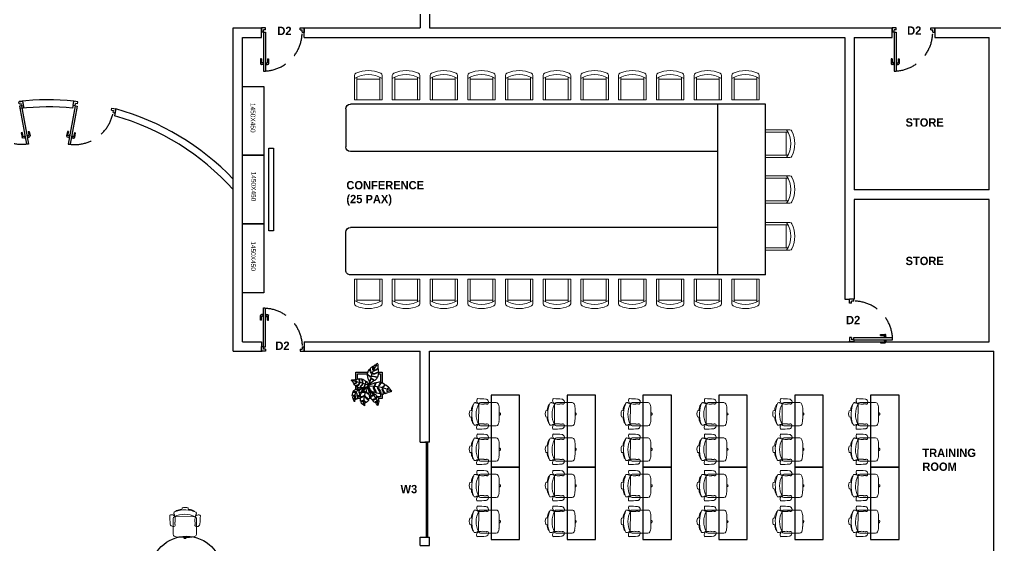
# Model space of a CAD drawing. Header units: inches. Extents: x 484217 to 497210, y -26946 to -21493.
# Drawn here: x 492017 to 492944, y -24691 to -24192 of the extents above; entities that cross this region are included whole.
import ezdxf
from ezdxf.enums import TextEntityAlignment as Align

# ---------------------------------------------------------------- set-up
doc = ezdxf.new("R2010")
doc.units = ezdxf.units.IN
doc.header["$LTSCALE"] = 20
doc.header["$MEASUREMENT"] = 0
doc.linetypes.add('DASHED', pattern=[0.75, 0.5, -0.25])
doc.linetypes.add('HIDDEN', pattern=[9.525, 6.35, -3.175])
for name, color, linetype in [('_new', 212, 'Continuous'), ('_text', 7, 'Continuous'), ('A_FURN', 250, 'Continuous'), ('Ceco.NET 17', 3, 'Continuous'), ('GLAZING', 4, 'Continuous'), ('I-DOORS', 104, 'Continuous'), ('I-FURN', 4, 'Continuous'), ('I-WALL-IN', 3, 'Continuous'), ('SCREEN', 252, 'Continuous')]:
    doc.layers.add(name, color=color, linetype=linetype)
doc.layers.add('A-furniture', color=50, linetype='Continuous', lineweight=9)
doc.layers.add('I-ANNO-TEXT', color=7, linetype='Continuous', lineweight=18)
doc.styles.add('F-TEXT', font='techl___.ttf')
doc.styles.add('ISO', font='ISO', dxfattribs={"width": 0.85})
doc.styles.add('MICRO', font='')
doc.styles.get('MICRO').set_extended_font_data('MicrogrammaSSi', bold=True)

# ---------------------------------------------------------------- blocks, each defined once
blk = doc.blocks.new('A$C6A0E07C9')
at = {"layer": 'A-furniture'}
for p, q in [((-0.214, 0.272), (0.118, 0.288)), ((-0.012, 0.242), (-0.025, 0.242)), ((-0.011, 0.243), (-0.012, 0.242)), ((-0.008, 0.248), (-0.011, 0.243)), ((-0.011, 0.243), (-0.011, 0.243)), ((0.038, 0.251), (-0.003, 0.25)), ((0.042, 0.251), (0.045, 0.247)), ((0.045, 0.247), (0.046, 0.246)), ((0.046, 0.246), (0.048, 0.245)), ((0.048, 0.245), (0.048, 0.245)), ((0.159, 0.25), (0.179, -0.167)), ((-0.291, 0.02), (-0.289, 0.029)), ((-0.288, 0.01), (-0.291, 0.02)), ((-0.289, 0.029), (-0.284, 0.038)), ((-0.282, 0.002), (-0.288, 0.01)), ((-0.284, 0.038), (-0.276, 0.044)), ((-0.274, -0.003), (-0.282, 0.002)), ((-0.276, 0.044), (-0.267, 0.046)), ((-0.269, 0.177), (-0.266, 0.205)), ((0.315, 0.121), (0.306, 0.12)), ((0.313, 0.121), (0.347, 0.116)), ((0.315, 0.152), (0.319, 0.129)), ((0.351, 0.113), (0.36, 0.088)), ((0.364, 0.015), (0.358, -0.011)), ((0.36, 0.088), (0.366, 0.051)), ((0.366, 0.051), (0.364, 0.015)), ((-0.264, -0.004), (-0.274, -0.003)), ((-0.189, -0.217), (0.143, -0.2)), ((0.009, -0.176), (-0.004, -0.177)), ((0.009, -0.176), (0.009, -0.176)), ((0.01, -0.176), (0.009, -0.176)), ((0.013, -0.182), (0.01, -0.176)), ((0.059, -0.18), (0.018, -0.183)), ((0.063, -0.179), (0.066, -0.175)), ((0.066, -0.175), (0.067, -0.174)), ((0.067, -0.174), (0.069, -0.173)), ((0.069, -0.173), (0.069, -0.173)), ((0.296, -0.147), (0.284, -0.159)), ((0.311, -0.022), (0.322, -0.023)), ((0.32, -0.023), (0.355, -0.015)), ((0.355, -0.015), (0.356, -0.013)), ((0.356, -0.013), (0.358, -0.011))]:
    blk.add_line(p, q, dxfattribs=at)
for centre, radius, start, end in [((0.594, -0.035), 0.893, 162.1203, 164.4323), ((-0.21, 0.223), 0.0487, 94.526, 161.0109), ((0.027, 0.278), 0.0792, 129.4999, 189.1152), ((-0.022, 0.271), 0.0292, 192.0047, 264.4409), ((0.007, 0.283), 0.0635, 94.0792, 117.5938), ((-0.004, 0.244), 0.00623, 84.8455, 131.3174), ((0.224, -0.892), 1.257, 92.3594, 100.1757), ((0.037, 0.241), 0.0101, 64.5281, 88.6391), ((0.001, 1.553), 1.309, 272.0899, 276.676), ((0.117, 0.241), 0.0463, 34.0902, 88.4441), ((0.149, 0.274), 0.0211, 279.8693, 313.3434), ((-0.249, 0.025), 0.471, 334.5973, 30.9732), ((0.17, 0.245), 0.0129, 130.1366, 158.0173), ((0.187, 0.181), 0.0779, 100.0525, 108.2672), ((0.108, 0.326), 0.0879, 309.6726, 333.0223), ((0.172, 0.345), 0.0192, 28.1256, 89.2436), ((-1.125, 2.793), 2.849, 297.1157, 298.0695), ((-0.92, -0.013), 1.143, 14.0931, 15.0056), ((0.121, 0.323), 0.0749, 330.3794, 24.513), ((0.234, 0.223), 0.0597, 72.5282, 107.7011), ((0.195, 0.222), 0.0806, 25.5198, 45.5387), ((-0.301, 0.026), 0.614, 339.6108, 22.0467), ((0.128, 0.125), 0.189, 8.0925, 40.8276), ((0.182, 0.142), 0.452, 175.5289, 182.0991), ((72.219, 3.627), 72.574, 182.76527, 182.92488), ((0.31, 0.129), 0.0088, 301.088, 3.1667), ((0.347, 0.111), 0.00513, 22.8184, 91.0076), ((0.081, -0.062), 0.341, 182.481, 200.7553), ((-0.186, -0.16), 0.0572, 202.8821, 266.1169), ((0.052, -0.207), 0.0792, 176.5782, 236.1936), ((0.002, -0.206), 0.0292, 101.2525, 173.6887), ((0.017, -0.177), 0.00623, 234.376, 280.848), ((0.058, -0.17), 0.0101, 277.0543, 301.1654), ((0.152, -1.479), 1.309, 89.0174, 93.6036), ((0.138, -0.155), 0.0449, 276.7939, 330.1521), ((0.172, -0.191), 0.0211, 52.3501, 85.8241), ((0.197, -0.155), 0.0211, 212.6602, 229.0352), ((0.163, -0.292), 0.122, 63.0548, 80.6357), ((0.136, -0.248), 0.0879, 32.6712, 56.0209), ((-0.92, -0.013), 1.143, 350.6964, 351.6126), ((0.149, -0.244), 0.0749, 341.1805, 35.314), ((0.324, 0.055), 0.26, 246.1539, 250.8174), ((0.249, -0.153), 0.0392, 254.2998, 275.9911), ((0.254, -0.14), 0.0518, 269.3553, 293.3788), ((0.116, -0.038), 0.211, 328.6962, 1.8079), ((0.318, -0.031), 0.00903, 2.1237, 63.3709), ((0.031, -0.214), 0.0635, 248.0997, 271.6142), ((0.131, 0.976), 1.257, 265.5178, 273.334), ((0.202, -0.26), 0.0192, 276.4498, 337.5679)]:
    blk.add_arc(centre, radius, start, end, dxfattribs=at)
blk = doc.blocks.new('205')
at = {"layer": 'A-furniture'}
for p, q in [((-290, 207), (-290, -310)), ((290, -310), (290, 207)), ((-240, 168), (-240, -310)), ((-240, 130), (240, 130)), ((240, -310), (240, 168)), ((-290, -310), (290, -310))]:
    blk.add_line(p, q, dxfattribs=at)
for centre, radius, start, end in [((-240, 207), 50, 114.9011, 180), ((0, -310), 535, 57.1763, 122.8237), ((0, -310), 620, 65.0989, 114.9011), ((240, 207), 50, 360, 65.0989)]:
    blk.add_arc(centre, radius, start, end, dxfattribs=at)
at = {"layer": 'A-furniture', "style": 'ISO', "width": 0.85, "flags": 3}
blk.add_attdef('KAB', text='', height=100, dxfattribs=at).set_placement((0, 0), align=Align.CENTER)
blk = doc.blocks.new('door 1')
for p, q in [((86, 0), (0, 0)), ((0, -90), (0, 0)), ((86, -43), (86, 0)), ((814, 0), (900, 0)), ((814, -43), (814, 0)), ((900, -90), (900, 0)), ((43, -90), (0, -90)), ((86, -43), (43, -43)), ((43, -90), (43, -43)), ((43, -90), (43, -43)), ((43, -90), (43, -911)), ((43, -90), (86, -90)), ((86, -90), (86, -909)), ((814, -43), (857, -43)), ((857, -90), (857, -43)), ((857, -90), (857, -43)), ((857, -90), (900, -90)), ((857, -90), (857, -90)), ((-21, -652), (-21, -749)), ((0, -652), (-21, -652)), ((0, -652), (0, -738)), ((32, -738), (0, -738)), ((32, -770), (0, -770)), ((32, -727), (32, -781)), ((43, -727), (32, -727)), ((43, -781), (32, -781)), ((86, -727), (96, -727)), ((86, -781), (96, -781)), ((96, -727), (96, -781)), ((96, -738), (129, -738)), ((96, -770), (129, -770)), ((129, -652), (129, -738)), ((129, -652), (150, -652)), ((150, -652), (150, -749))]:
    blk.add_line(p, q)
at = {"linetype": 'DASHED', "ltscale": 50}
blk.add_arc((32, -86), 825, 270.745, 1.3972, dxfattribs=at)
for centre, start, end in [((0, -749), 180, 270), ((129, -749), 270, 0)]:
    blk.add_arc(centre, 21.4, start, end)
blk = doc.blocks.new('pivot door')
blk.add_line((-188253, -329835), (-188265, -329835))
at = {"layer": 'I-DOORS', "rotation": 180}
blk.add_blockref('door 1', (-188253, -329835), dxfattribs=at)
blk = doc.blocks.new('Drawing10')
at = {"layer": 'Ceco.NET 17', "color": 7}
for p, q in [((-0.02, 0.263), (-0.059, 0.273)), ((0.029, 0.247), (-0.02, 0.263)), ((0.07, 0.24), (0.029, 0.247)), ((0.103, 0.231), (0.07, 0.24)), ((0.156, 0.21), (0.103, 0.231)), ((0.189, 0.199), (0.156, 0.21))]:
    blk.add_line(p, q, dxfattribs=at)
for points in [[(0.331, 0.528), (0.32, 0.524), (0.312, 0.519), (0.305, 0.512), (0.303, 0.502), (0.302, 0.488), (0.297, 0.489), (0.297, 0.5), (0.294, 0.505), (0.289, 0.504), (0.28, 0.496), (0.271, 0.491), (0.266, 0.483), (0.266, 0.466), (0.266, 0.443), (0.266, 0.43), (0.262, 0.426), (0.26, 0.433), (0.259, 0.456), (0.261, 0.479), (0.255, 0.482), (0.243, 0.473), (0.234, 0.468), (0.226, 0.462), (0.22, 0.453), (0.218, 0.439), (0.225, 0.417), (0.233, 0.398), (0.243, 0.379), (0.242, 0.371), (0.236, 0.375), (0.232, 0.386), (0.223, 0.402), (0.212, 0.423), (0.209, 0.437), (0.198, 0.435), (0.188, 0.417), (0.184, 0.408), (0.18, 0.396), (0.174, 0.372), (0.189, 0.355), (0.203, 0.347), (0.221, 0.334), (0.227, 0.323), (0.23, 0.315), (0.224, 0.319), (0.217, 0.33), (0.2, 0.34), (0.183, 0.352), (0.174, 0.355), (0.174, 0.348), (0.177, 0.325), (0.183, 0.3), (0.19, 0.282), (0.203, 0.266), (0.203, 0.253), (0.194, 0.21), (0.213, 0.227), (0.233, 0.24), (0.269, 0.267), (0.269, 0.27), (0.26, 0.283), (0.237, 0.295), (0.233, 0.306), (0.241, 0.302), (0.265, 0.293), (0.279, 0.277), (0.288, 0.276), (0.289, 0.275), (0.292, 0.278), (0.308, 0.291), (0.319, 0.301), (0.325, 0.309), (0.32, 0.318), (0.302, 0.321), (0.281, 0.325), (0.255, 0.331), (0.243, 0.335), (0.248, 0.336), (0.269, 0.337), (0.297, 0.331), (0.325, 0.325), (0.335, 0.326), (0.341, 0.338), (0.345, 0.361), (0.349, 0.379), (0.349, 0.394), (0.332, 0.39), (0.302, 0.376), (0.276, 0.372), (0.258, 0.37), (0.259, 0.376), (0.278, 0.377), (0.297, 0.384), (0.318, 0.394), (0.338, 0.4), (0.346, 0.41), (0.345, 0.427), (0.343, 0.446), (0.323, 0.442), (0.306, 0.43), (0.285, 0.42), (0.272, 0.42), (0.286, 0.427), (0.309, 0.438), (0.328, 0.452), (0.34, 0.456), (0.34, 0.479), (0.34, 0.499), (0.34, 0.512), (0.336, 0.519)], [(-0.066, 0.275), (-0.059, 0.28), (-0.052, 0.283), (-0.038, 0.283), (-0.021, 0.284), (-0.008, 0.285), (-0.001, 0.28), (0.001, 0.27), (0.005, 0.258), (0.009, 0.257), (0.006, 0.266), (0.004, 0.277), (0.005, 0.287), (0.009, 0.289), (0.02, 0.292), (0.03, 0.295), (0.038, 0.296), (0.048, 0.289), (0.052, 0.271), (0.055, 0.257), (0.057, 0.245), (0.063, 0.247), (0.06, 0.265), (0.055, 0.282), (0.051, 0.293), (0.049, 0.298), (0.052, 0.3), (0.067, 0.298), (0.08, 0.297), (0.093, 0.295), (0.094, 0.279), (0.097, 0.261), (0.102, 0.245), (0.103, 0.236), (0.107, 0.232), (0.109, 0.237), (0.105, 0.253), (0.1, 0.268), (0.099, 0.281), (0.103, 0.293), (0.109, 0.29), (0.118, 0.283), (0.131, 0.278), (0.144, 0.268), (0.147, 0.25), (0.145, 0.229), (0.148, 0.216), (0.151, 0.222), (0.151, 0.232), (0.15, 0.246), (0.151, 0.254), (0.149, 0.261), (0.153, 0.261), (0.16, 0.255), (0.17, 0.243), (0.175, 0.232), (0.184, 0.219), (0.192, 0.204), (0.184, 0.192), (0.172, 0.182), (0.164, 0.173), (0.153, 0.168), (0.138, 0.166), (0.128, 0.169), (0.131, 0.178), (0.139, 0.192), (0.144, 0.201), (0.145, 0.207), (0.136, 0.207), (0.13, 0.198), (0.123, 0.175), (0.119, 0.165), (0.113, 0.16), (0.101, 0.159), (0.086, 0.159), (0.076, 0.16), (0.07, 0.168), (0.077, 0.18), (0.094, 0.197), (0.105, 0.21), (0.108, 0.221), (0.104, 0.225), (0.097, 0.212), (0.086, 0.2), (0.075, 0.19), (0.066, 0.176), (0.059, 0.166), (0.051, 0.163), (0.037, 0.164), (0.027, 0.167), (0.011, 0.182), (0.024, 0.189), (0.046, 0.208), (0.056, 0.22), (0.06, 0.228), (0.061, 0.236), (0.054, 0.234), (0.048, 0.221), (0.034, 0.207), (0.02, 0.2), (0.006, 0.19), (-0.006, 0.192), (-0.016, 0.199), (-0.022, 0.206), (-0.025, 0.215), (-0.009, 0.225), (0.006, 0.233), (0.015, 0.242), (0.01, 0.245), (0, 0.238), (-0.011, 0.232), (-0.025, 0.222), (-0.03, 0.223), (-0.033, 0.231), (-0.041, 0.249), (-0.053, 0.26), (-0.063, 0.271)], [(-0.02, -0.051), (-0.027, -0.031), (-0.033, -0.013), (-0.042, 0.014), (-0.044, 0.024), (-0.029, 0.039), (-0.019, 0.044), (-0.016, 0.05), (-0.023, 0.049), (-0.034, 0.045), (-0.042, 0.037), (-0.049, 0.037), (-0.053, 0.049), (-0.049, 0.062), (-0.045, 0.089), (-0.037, 0.094), (-0.019, 0.097), (-0.004, 0.096), (0, 0.099), (-0.007, 0.101), (-0.027, 0.105), (-0.039, 0.105), (-0.037, 0.111), (-0.028, 0.119), (-0.014, 0.13), (-0.001, 0.143), (0.017, 0.14), (0.033, 0.129), (0.045, 0.128), (0.038, 0.133), (0.027, 0.138), (0.027, 0.145), (0.037, 0.147), (0.069, 0.152), (0.123, 0.156), (0.151, 0.158), (0.123, 0.138), (0.091, 0.116), (0.071, 0.087), (0.054, 0.088), (0.05, 0.102), (0.057, 0.122), (0.054, 0.125), (0.046, 0.111), (0.044, 0.093), (0.051, 0.08), (0.055, 0.068), (0.049, 0.052), (0.039, 0.035), (0.025, 0.043), (0.021, 0.065), (0.012, 0.088), (0.004, 0.093), (0.009, 0.078), (0.014, 0.06), (0.016, 0.044), (0.023, 0.032), (0.031, 0.023), (0.024, 0.008), (0.015, -0.005), (0.009, -0.013), (0, 0), (-0.004, 0.026), (-0.01, 0.039), (-0.012, 0.029), (-0.007, 0.004), (-0.004, -0.007), (0.003, -0.017), (-0.011, -0.021), (-0.018, -0.023)], [(0.547, 0.11), (0.54, 0.118), (0.532, 0.126), (0.525, 0.137), (0.516, 0.148), (0.509, 0.156), (0.5, 0.156), (0.49, 0.152), (0.48, 0.141), (0.478, 0.146), (0.486, 0.156), (0.5, 0.159), (0.5, 0.166), (0.494, 0.172), (0.48, 0.183), (0.468, 0.192), (0.455, 0.2), (0.441, 0.194), (0.428, 0.187), (0.419, 0.178), (0.411, 0.169), (0.405, 0.172), (0.414, 0.183), (0.423, 0.191), (0.434, 0.198), (0.441, 0.202), (0.446, 0.208), (0.437, 0.213), (0.416, 0.227), (0.401, 0.232), (0.387, 0.234), (0.37, 0.217), (0.362, 0.2), (0.351, 0.184), (0.342, 0.185), (0.354, 0.197), (0.36, 0.213), (0.369, 0.226), (0.376, 0.235), (0.375, 0.241), (0.365, 0.245), (0.35, 0.245), (0.332, 0.242), (0.31, 0.239), (0.301, 0.227), (0.293, 0.205), (0.288, 0.186), (0.284, 0.196), (0.291, 0.218), (0.295, 0.226), (0.297, 0.231), (0.293, 0.234), (0.278, 0.23), (0.257, 0.222), (0.245, 0.217), (0.23, 0.21), (0.219, 0.207), (0.193, 0.203), (0.197, 0.184), (0.202, 0.158), (0.211, 0.143), (0.223, 0.13), (0.23, 0.115), (0.248, 0.106), (0.267, 0.098), (0.294, 0.089), (0.297, 0.095), (0.294, 0.111), (0.284, 0.125), (0.273, 0.14), (0.267, 0.158), (0.267, 0.172), (0.271, 0.174), (0.277, 0.171), (0.277, 0.152), (0.288, 0.135), (0.296, 0.124), (0.305, 0.103), (0.306, 0.087), (0.325, 0.084), (0.344, 0.081), (0.362, 0.076), (0.368, 0.082), (0.366, 0.093), (0.354, 0.119), (0.344, 0.135), (0.336, 0.148), (0.328, 0.168), (0.334, 0.172), (0.346, 0.152), (0.358, 0.13), (0.373, 0.107), (0.377, 0.091), (0.376, 0.078), (0.383, 0.072), (0.403, 0.068), (0.412, 0.067), (0.426, 0.069), (0.43, 0.074), (0.422, 0.085), (0.416, 0.103), (0.405, 0.125), (0.401, 0.139), (0.401, 0.148), (0.407, 0.147), (0.411, 0.135), (0.419, 0.116), (0.427, 0.095), (0.438, 0.082), (0.454, 0.076), (0.462, 0.078), (0.473, 0.085), (0.479, 0.096), (0.47, 0.116), (0.474, 0.124), (0.478, 0.112), (0.485, 0.101), (0.49, 0.094), (0.501, 0.098), (0.515, 0.102), (0.524, 0.106), (0.537, 0.105)], [(0.203, 0.147), (0.221, 0.112), (0.237, 0.101), (0.268, 0.081), (0.273, 0.073), (0.272, 0.067), (0.27, 0.056), (0.274, 0.051), (0.278, 0.064), (0.283, 0.071), (0.29, 0.066), (0.298, 0.059), (0.31, 0.052), (0.313, 0.037), (0.311, 0.023), (0.307, 0.007), (0.31, -0.006), (0.316, 0), (0.315, 0.011), (0.318, 0.027), (0.322, 0.035), (0.327, 0.03), (0.335, 0.013), (0.345, -0.005), (0.344, -0.017), (0.333, -0.03), (0.322, -0.044), (0.33, -0.043), (0.337, -0.033), (0.348, -0.031), (0.349, -0.048), (0.344, -0.067), (0.339, -0.086), (0.335, -0.104), (0.312, -0.083), (0.306, -0.071), (0.299, -0.066), (0.302, -0.055), (0.313, -0.049), (0.315, -0.041), (0.306, -0.046), (0.294, -0.053), (0.291, -0.06), (0.279, -0.055), (0.266, -0.047), (0.255, -0.032), (0.269, -0.019), (0.287, -0.014), (0.3, -0.011), (0.299, -0.004), (0.286, -0.007), (0.271, -0.009), (0.256, -0.017), (0.247, -0.019), (0.238, -0.009), (0.233, 0.008), (0.233, 0.019), (0.228, 0.033), (0.237, 0.041), (0.256, 0.042), (0.265, 0.044), (0.264, 0.049), (0.256, 0.047), (0.236, 0.046), (0.228, 0.045), (0.222, 0.073), (0.216, 0.101), (0.206, 0.131)]]:
    blk.add_lwpolyline(points, close=True, dxfattribs=at)
for points in [[(0.206, 0.225), (0.234, 0.312), (0.243, 0.364), (0.261, 0.413), (0.297, 0.476), (0.326, 0.508)], [(0, 0.276), (0, 0.4), (0.182, 0.4)], [(0.025, 0.293), (0.025, 0.375), (0.175, 0.375)], [(0.224, 0.4), (0.232, 0.4)], [(0.237, 0.375), (0.242, 0.375)], [(0.259, 0.375), (0.295, 0.375)], [(0.338, 0.4), (0.4, 0.4), (0.4, 0.232)], [(0.348, 0.375), (0.375, 0.375), (0.375, 0.24)], [(0.126, 0.15), (0.09, 0.139), (0.044, 0.125), (0.007, 0.107), (-0.008, 0.075), (-0.019, 0.031), (-0.023, -0.012)], [(0, 0.23), (0, 0.238)], [(0, 0.142), (0, 0.191)], [(0.025, 0.19), (0.025, 0.202)], [(0.025, 0.134), (0.025, 0.169)], [(0.191, 0.189), (0.191, 0.164), (0.19, 0.141), (0.192, 0.118), (0.197, 0.094), (0.2, 0.079), (0.194, 0.076), (0.179, 0.082), (0.168, 0.093), (0.161, 0.107), (0.154, 0.102), (0.16, 0.091), (0.17, 0.076), (0.189, 0.069), (0.204, 0.057), (0.205, 0.04), (0.208, 0.023), (0.207, 0.007), (0.202, -0.007), (0.191, -0.008), (0.166, 0.008), (0.152, 0.026), (0.139, 0.043), (0.134, 0.037), (0.142, 0.022), (0.155, 0.007), (0.177, -0.01), (0.191, -0.021), (0.193, -0.032), (0.183, -0.043), (0.173, -0.051), (0.157, -0.061), (0.142, -0.052), (0.13, -0.036), (0.12, -0.034), (0.124, -0.043), (0.137, -0.054), (0.149, -0.063), (0.148, -0.067), (0.134, -0.077), (0.132, -0.096), (0.132, -0.113), (0.12, -0.102), (0.105, -0.09), (0.089, -0.075), (0.081, -0.058), (0.084, -0.048), (0.105, -0.042), (0.116, -0.037), (0.111, -0.031), (0.094, -0.037), (0.081, -0.04), (0.072, -0.043), (0.072, -0.025), (0.072, -0.007), (0.072, 0.008), (0.082, 0.015), (0.108, 0.023), (0.117, 0.031), (0.121, 0.039), (0.112, 0.035), (0.102, 0.028), (0.084, 0.025), (0.072, 0.035), (0.072, 0.055), (0.078, 0.07), (0.087, 0.087), (0.099, 0.088), (0.124, 0.093), (0.14, 0.094), (0.135, 0.098), (0.121, 0.099), (0.102, 0.098), (0.098, 0.102), (0.103, 0.108), (0.116, 0.119), (0.13, 0.132), (0.191, 0.189)], [(0.185, 0.178), (0.165, 0.136), (0.14, 0.087), (0.126, 0.037), (0.12, -0.01), (0.114, -0.055), (0.117, -0.082), (0.127, -0.102)], [(0.212, 0.19), (0.269, 0.184), (0.331, 0.182), (0.383, 0.173), (0.451, 0.152), (0.511, 0.127), (0.529, 0.115)], [(0.375, 0.234), (0.375, 0.222)], [(0.072, 0), (0.018, 0)], [(0.025, 0.03), (0.025, 0.042)], [(0.11, 0.025), (0.029, 0.025)], [(0.153, 0.025), (0.14, 0.025)], [(0.179, 0), (0.164, 0)], [(0.235, 0), (0.204, 0)], [(0.231, 0.025), (0.207, 0.025)], [(0.218, 0.108), (0.265, 0.06), (0.283, 0.028), (0.312, -0.014), (0.323, -0.05), (0.331, -0.093)], [(0.315, 0), (0.309, 0)], [(0.318, 0.025), (0.311, 0.025)], [(0.375, 0.099), (0.375, 0.025), (0.33, 0.025)], [(0.4, 0.068), (0.4, 0), (0.342, 0)]]:
    blk.add_lwpolyline(points, dxfattribs=at)
for radius, start, end in [(0.152, 66.8462, 69.1635), (0.152, 207.3985, 208.1983), (0.11, 239.4978, 242.4297), (0.11, 256.133, 263.4421)]:
    blk.add_arc((0.19, 0.193), radius, start, end, dxfattribs=at)

msp = doc.modelspace()

# ---------------------------------------------------------------- linework, layer by layer
for p, q in [((492020.18, -24269.62, 6.93), (492021.41, -24276.28, 6.93)), ((492068.11, -24273.6, 6.93), (492067.62, -24276.28, 6.93)), ((492108.66, -24277.04, 6.93), (492107.44, -24283.7, 6.93))]:
    msp.add_line(p, q)
for radius, start, end in [(242.45, 84.24111, 96.56637), (235.7, 84.37381, 96.56637), (242.45, 43.62666, 74.65907), (235.7, 41.87693, 74.5167)]:
    msp.add_arc((492044.51, -24510.85, 6.93), radius, start, end)
at = {"layer": '_new'}
msp.add_line((492447.04, -24506.85, 6.93), (492458.29, -24506.85, 6.93), dxfattribs=at)
at = {"layer": 'A_FURN', "elevation": 6.93}
for points in [[(492249.26, -24255.64), (492249.26, -24320.89), (492229.01, -24320.89), (492229.01, -24255.64)], [(492249.26, -24320.89), (492249.26, -24386.14), (492229.01, -24386.14), (492229.01, -24320.89)], [(492249.26, -24386.14), (492249.26, -24451.39), (492229.01, -24451.39), (492229.01, -24386.14)]]:
    msp.add_lwpolyline(points, close=True, dxfattribs=at)
at = {"layer": 'GLAZING', "elevation": 6.93}
for points in [[(492403.56, -24683.29), (492403.56, -24593.29)], [(492404.91, -24683.29), (492404.91, -24593.29)]]:
    msp.add_lwpolyline(points, dxfattribs=at)
at = {"layer": 'I-FURN'}
for p, q in [((492326.97, -24277.01, 6.93), (492326.97, -24313.01, 6.93)), ((492725.36, -24272.51, 6.93), (492331.47, -24272.51, 6.93)), ((492680.36, -24434.51, 6.93), (492680.36, -24272.51, 6.93)), ((492725.36, -24434.51, 6.93), (492725.36, -24272.51, 6.93)), ((492680.36, -24317.51, 6.93), (492331.47, -24317.51, 6.93)), ((492680.36, -24389.51, 6.93), (492331.47, -24389.51, 6.93)), ((492326.97, -24430.01, 6.93), (492326.97, -24394.01, 6.93)), ((492725.36, -24434.51, 6.93), (492331.47, -24434.51, 6.93))]:
    msp.add_line(p, q, dxfattribs=at)
at = {"layer": 'I-FURN', "elevation": 6.93}
for points in [[(492492.08, -24548.52), (492465.04, -24548.52), (492465.04, -24616.94), (492492.08, -24616.94)], [(492564.13, -24548.52), (492537.08, -24548.52), (492537.08, -24616.94), (492564.13, -24616.94)], [(492636.17, -24548.52), (492609.13, -24548.52), (492609.13, -24616.94), (492636.17, -24616.94)], [(492708.21, -24548.52), (492681.17, -24548.52), (492681.17, -24616.94), (492708.21, -24616.94)], [(492780.26, -24548.52), (492753.22, -24548.52), (492753.22, -24616.94), (492780.26, -24616.94)], [(492852.3, -24548.52), (492825.26, -24548.52), (492825.26, -24616.94), (492852.3, -24616.94)], [(492492.08, -24616.94), (492465.04, -24616.94), (492465.04, -24685.36), (492492.08, -24685.36)], [(492564.13, -24616.94), (492537.08, -24616.94), (492537.08, -24685.36), (492564.13, -24685.36)], [(492636.17, -24616.94), (492609.13, -24616.94), (492609.13, -24685.36), (492636.17, -24685.36)], [(492708.21, -24616.94), (492681.17, -24616.94), (492681.17, -24685.36), (492708.21, -24685.36)], [(492780.26, -24616.94), (492753.22, -24616.94), (492753.22, -24685.36), (492780.26, -24685.36)], [(492852.3, -24616.94), (492825.26, -24616.94), (492825.26, -24685.36), (492852.3, -24685.36)]]:
    msp.add_lwpolyline(points, close=True, dxfattribs=at)
at = {"layer": 'I-FURN'}
msp.add_circle((492175.65, -24716.14, 6.93), 33.75, dxfattribs=at)
at = {"layer": 'I-FURN', "extrusion": (0, 0, -1)}
for centre, major_axis, start_param, end_param in [((492331.47, -24277.01, 6.93), (-3.18, 3.18), 5.497787, 7.068583), ((492331.47, -24313.01, 6.93), (-3.18, 3.18), 3.926991, 5.497787), ((492331.47, -24394.01, 6.93), (3.18, 3.18), 3.926991, 5.497787), ((492331.47, -24430.01, 6.93), (3.18, 3.18), 2.356194, 3.926991)]:
    msp.add_ellipse(centre, major_axis=major_axis, ratio=1, start_param=start_param, end_param=end_param, dxfattribs=at)
at = {"layer": 'I-WALL-IN'}
for p, q in [((492397.54, -24142.01, 6.93), (492397.54, -24200.17, 6.93)), ((492406.54, -24142.01, 6.93), (492406.54, -24200.17, 6.93)), ((492247.01, -24200.17, 6.93), (492247.01, -24204.67, 6.93)), ((492247.01, -24209.17, 6.93), (492247.01, -24204.67, 6.93)), ((492287.51, -24200.17, 6.93), (492287.51, -24204.67, 6.93)), ((492287.51, -24209.17, 6.93), (492287.51, -24204.67, 6.93)), ((492845.74, -24200.17, 6.93), (492845.74, -24204.67, 6.93)), ((492845.74, -24209.17, 6.93), (492845.74, -24204.67, 6.93)), ((492886.24, -24200.17, 6.93), (492886.24, -24207.06, 6.93)), ((492397.54, -24209.17, 6.93), (492406.54, -24209.17, 6.93)), ((492886.24, -24207.06, 6.93), (492886.24, -24209.17, 6.93)), ((492800.74, -24353.85, 6.93), (492800.74, -24358.35, 6.93)), ((492937.8, -24353.85, 6.93), (492809.74, -24353.85, 6.93)), ((492937.8, -24362.85, 6.93), (492809.74, -24362.85, 6.93)), ((492800.74, -24457.35, 6.93), (492805.24, -24457.35, 6.93)), ((492809.74, -24457.35, 6.93), (492805.24, -24457.35, 6.93)), ((492247.01, -24497.85, 6.93), (492247.01, -24502.8, 6.93)), ((492287.51, -24497.85, 6.93), (492287.51, -24502.35, 6.93)), ((492402.04, -24497.85, 6.93), (492447.04, -24497.85, 6.93)), ((492447.04, -24497.85, 6.93), (492937.8, -24497.85, 6.93)), ((492809.74, -24497.85, 6.93), (492805.24, -24497.85, 6.93)), ((492247.01, -24506.85, 6.93), (492247.01, -24502.35, 6.93)), ((492287.51, -24506.85, 6.93), (492287.51, -24502.35, 6.93)), ((492397.54, -24547.35, 6.93), (492397.54, -24506.85, 6.93)), ((492406.54, -24506.85, 6.93), (492458.29, -24506.85, 6.93)), ((492406.54, -24547.35, 6.93), (492406.54, -24506.85, 6.93)), ((492447.04, -24506.85, 6.93), (492942.3, -24506.85, 6.93)), ((492397.54, -24593.29, 6.93), (492403.56, -24593.29, 6.93)), ((492406.54, -24593.29, 6.93), (492402.04, -24593.29, 6.93)), ((492397.54, -24683.29, 6.93), (492402.04, -24683.29, 6.93)), ((492402.04, -24683.29, 6.93), (492406.54, -24683.29, 6.93)), ((492397.54, -24691.14, 6.93), (492402.04, -24691.14, 6.93)), ((492402.04, -24691.14, 6.93), (492406.54, -24691.14, 6.93))]:
    msp.add_line(p, q, dxfattribs=at)
at = {"layer": 'I-WALL-IN', "elevation": 6.93}
for points in [[(492220.01, -24506.85), (492220.01, -24200.17)], [(492220.01, -24200.17), (492247.01, -24200.17)], [(492287.51, -24200.17), (492397.54, -24200.17)], [(492406.54, -24200.17), (492845.74, -24200.17)], [(492886.24, -24200.17), (493105.46, -24200.17)], [(492229.01, -24497.85), (492229.01, -24209.17)], [(492229.01, -24209.17), (492247.01, -24209.17)], [(492287.51, -24209.17), (492397.54, -24209.17)], [(492406.54, -24209.17), (492800.74, -24209.17)], [(492800.74, -24209.17), (492800.74, -24353.85)], [(492809.74, -24209.17), (492809.74, -24353.85)], [(492809.74, -24209.17), (492845.74, -24209.17)], [(492886.24, -24209.17), (492937.8, -24209.17)], [(492937.8, -24353.85), (492937.8, -24209.17)], [(492800.74, -24358.35), (492800.74, -24457.35)], [(492809.74, -24362.85), (492809.74, -24457.35)], [(492937.8, -24497.85), (492937.8, -24362.85)], [(492229.01, -24497.85), (492247.01, -24497.85)], [(492287.51, -24497.85), (492402.04, -24497.85)], [(492805.24, -24497.85), (492805.24, -24497.85)], [(492805.24, -24497.85), (492805.24, -24497.85)], [(492220.01, -24506.85), (492247.01, -24506.85)], [(492287.51, -24506.85), (492397.54, -24506.85)], [(492942.3, -24735), (492942.3, -24506.85)], [(492397.54, -24593.29), (492397.54, -24547.35)], [(492406.54, -24593.29), (492406.54, -24547.35)], [(492403.56, -24593.29), (492404.91, -24593.29)], [(492397.54, -24691.14), (492397.54, -24683.29)], [(492406.54, -24691.14), (492406.54, -24683.29)]]:
    msp.add_lwpolyline(points, dxfattribs=at)
at = {"layer": 'SCREEN', "linetype": 'HIDDEN', "elevation": 6.93}
msp.add_lwpolyline([(492258.4, -24392.66), (492253.83, -24392.66), (492253.83, -24314.36), (492258.4, -24314.36)], close=True, dxfattribs=at)

# ---------------------------------------------------------------- block references
at = {"layer": 'A-furniture', "extrusion": (0, 0, -1), "xscale": -0.04500000025145709, "yscale": 0.04499999998952262, "zscale": -0.04500000025145709}
for p in [(-492348.41, -24254.52, -6.93), (-492384.22, -24254.52, -6.93), (-492420.04, -24254.52, -6.93), (-492455.85, -24254.52, -6.93), (-492491.66, -24254.52, -6.93), (-492527.48, -24254.52, -6.93), (-492563.29, -24254.52, -6.93), (-492599.1, -24254.52, -6.93), (-492634.91, -24254.52, -6.93), (-492670.73, -24254.52, -6.93), (-492706.54, -24254.52, -6.93)]:
    msp.add_blockref('205', p, dxfattribs=at)
at = {"layer": 'A-furniture', "extrusion": (0, 0, -1)}
for p, xscale, yscale, zscale, rotation in [((-492739.31, -24309.95, -6.93), -0.04499999998952262, 0.04499999998952262, -0.04499999998952262, 90), ((-492739.31, -24353.51, -6.93), -0.04499999998952262, 0.04499999998952262, -0.04499999998952262, 90), ((-492739.31, -24397.87, -6.93), -0.04499999998952262, 0.04499999998952262, -0.04499999998952262, 90), ((-492348.41, -24452.5, -6.93), 0.04500000025145709, 0.04500000025145709, -0.04500000000916771, 180), ((-492384.22, -24452.5, -6.93), 0.04500000025145709, 0.04500000025145709, -0.04500000000916771, 180), ((-492420.04, -24452.5, -6.93), 0.04500000025145709, 0.04500000025145709, -0.04500000000916771, 180), ((-492455.85, -24452.5, -6.93), 0.04500000025145709, 0.04500000025145709, -0.04500000000916771, 180), ((-492491.66, -24452.5, -6.93), 0.04500000025145709, 0.04500000025145709, -0.04500000000916771, 180), ((-492527.48, -24452.5, -6.93), 0.04500000025145709, 0.04500000025145709, -0.04500000000916771, 180), ((-492563.29, -24452.5, -6.93), 0.04500000025145709, 0.04500000025145709, -0.04500000000916771, 180), ((-492599.1, -24452.5, -6.93), 0.04500000025145709, 0.04500000025145709, -0.04500000000916771, 180), ((-492634.91, -24452.5, -6.93), 0.04500000025145709, 0.04500000025145709, -0.04500000000916771, 180), ((-492670.73, -24452.5, -6.93), 0.04500000025145709, 0.04500000025145709, -0.04500000000916771, 180), ((-492706.54, -24452.5, -6.93), 0.04500000025145709, 0.04500000025145709, -0.04500000000916771, 180)]:
    msp.add_blockref('205', p, dxfattribs=dict(at, xscale=xscale, yscale=yscale, zscale=zscale, rotation=rotation))
at = {"layer": 'A-furniture'}
for p, xscale, yscale, zscale, rotation in [((492460.82, -24564.91, 6.93), 45.00000000027777, 45.00000000027777, 45.00000000027777, 176.8565271613339), ((492532.86, -24564.91, 6.93), 45.00000000027777, 45.00000000027777, 45.00000000027777, 176.8565271613339), ((492604.9, -24564.91, 6.93), 45.00000000027777, 45.00000000027777, 45.00000000027777, 176.8565271613339), ((492676.95, -24564.91, 6.93), 45.00000000027777, 45.00000000027777, 45.00000000027777, 176.8565271613339), ((492748.99, -24564.91, 6.93), 45.00000000027777, 45.00000000027777, 45.00000000027777, 176.8565271613339), ((492821.04, -24564.91, 6.93), 45.00000000027777, 45.00000000027777, 45.00000000027777, 176.8565271613339), ((492460.82, -24598.44, 6.93), 45.00000000027777, 45.00000000027777, 45.00000000027777, 176.8565271613339), ((492532.86, -24598.44, 6.93), 45.00000000027777, 45.00000000027777, 45.00000000027777, 176.8565271613339), ((492604.9, -24598.44, 6.93), 45.00000000027777, 45.00000000027777, 45.00000000027777, 176.8565271613339), ((492676.95, -24598.44, 6.93), 45.00000000027777, 45.00000000027777, 45.00000000027777, 176.8565271613339), ((492748.99, -24598.44, 6.93), 45.00000000027777, 45.00000000027777, 45.00000000027777, 176.8565271613339), ((492821.04, -24598.44, 6.93), 45.00000000027777, 45.00000000027777, 45.00000000027777, 176.8565271613339), ((492460.82, -24632.93, 6.93), 45.00000000027777, 45.00000000027777, 45.00000000027777, 176.8565271613339), ((492532.86, -24632.93, 6.93), 45.00000000027777, 45.00000000027777, 45.00000000027777, 176.8565271613339), ((492604.9, -24632.93, 6.93), 45.00000000027777, 45.00000000027777, 45.00000000027777, 176.8565271613339), ((492676.95, -24632.93, 6.93), 45.00000000027777, 45.00000000027777, 45.00000000027777, 176.8565271613339), ((492748.99, -24632.93, 6.93), 45.00000000027777, 45.00000000027777, 45.00000000027777, 176.8565271613339), ((492821.04, -24632.93, 6.93), 45.00000000027777, 45.00000000027777, 45.00000000027777, 176.8565271613339), ((492175.85, -24671.57, 6.93), 45.00000000000906, 45.00000000000906, 45.00000000000906, 86.85652716148212), ((492460.82, -24666.86, 6.93), 45.00000000027777, 45.00000000027777, 45.00000000027777, 176.8565271613339), ((492532.86, -24666.86, 6.93), 45.00000000027777, 45.00000000027777, 45.00000000027777, 176.8565271613339), ((492604.9, -24666.86, 6.93), 45.00000000027777, 45.00000000027777, 45.00000000027777, 176.8565271613339), ((492676.95, -24666.86, 6.93), 45.00000000027777, 45.00000000027777, 45.00000000027777, 176.8565271613339), ((492748.99, -24666.86, 6.93), 45.00000000027777, 45.00000000027777, 45.00000000027777, 176.8565271613339), ((492821.04, -24666.86, 6.93), 45.00000000027777, 45.00000000027777, 45.00000000027777, 176.8565271613339)]:
    msp.add_blockref('A$C6A0E07C9', p, dxfattribs=dict(at, xscale=xscale, yscale=yscale, zscale=zscale, rotation=rotation))
at = {"layer": 'Ceco.NET 17', "xscale": 62.77618433859136, "yscale": 62.77618433859136, "zscale": 62.77618433859136}
msp.add_blockref('Drawing10', (492336.47, -24551.71, 17.55), dxfattribs=at)
at = {"layer": 'I-DOORS'}
for p, xscale, yscale, zscale, rotation in [((483775.62, -39042.76, 6.93), 0.04500000025145709, 0.04500000025145709, 0.04500000025145709, 180), ((484374.35, -39042.76, 6.93), 0.04500000025145709, 0.04500000025145709, 0.04500000025145709, 180), ((503027.71, -37342.54, 6.93), -0.04500000027429134, 0.04499999998935625, 0.04499999999999744, 190.3821804636172), ((481061.32, -37342.54, 6.93), 0.04500000025094218, 0.04500000025094218, 0.04500000025094218, 169.617819530936), ((507647.82, -32969.24, 6.93), 0.04499999998952262, 0.04499999998952262, 0.04499999998952262, 270)]:
    msp.add_blockref('pivot door', p, dxfattribs=dict(at, xscale=xscale, yscale=yscale, zscale=zscale, rotation=rotation))
at = {"layer": 'I-DOORS', "xscale": -0.04500000025145709, "yscale": 0.04499999998952262, "zscale": 0.04499999999999744}
msp.add_blockref('pivot door', (483775.62, -9664.26, 6.93), dxfattribs=at)

# ---------------------------------------------------------------- texts
at = {"layer": '_text', "char_height": 4.5, "attachment_point": 7, "rotation": 270, "style": 'F-TEXT'}
for insert in [(492236.57, -24271.34, 6.93), (492237.15, -24336.53, 6.93), (492236.86, -24402.59, 6.93)]:
    msp.add_mtext_dynamic_manual_height_columns('{\\fArial Narrow|b0|i0|c0|p34;1450X450}', width=4108.5663, gutter_width=1.5, heights=[0], dxfattribs=dict(at, insert=insert))
at = {"layer": 'I-ANNO-TEXT', "char_height": 7.875, "attachment_point": 1, "style": 'MICRO'}
for s, width, insert in [('{\\fBahnschrift Light|b1|i0|c0|p34;D2}', 7.4099, (492262.02, -24199.04, 6.93)), ('{\\fBahnschrift Light|b1|i0|c0|p34;D2}', 7.4099, (492860.01, -24198.74, 6.93)), ('{\\fBahnschrift Light|b1|i0|c0|p34;STORE}', 7.4099, (492858.52, -24285.92, 6.93)), ('{\\fBahnschrift Light|b1|i0|c0|p34;CONFERENCE\\P(25 PAX)}', 3008.7488, (492327.56, -24345.43, 6.93)), ('{\\fBahnschrift Light|b1|i0|c0|p34;STORE}', 7.4099, (492858.52, -24417.3, 6.93)), ('{\\fBahnschrift Light|b1|i0|c0|p34;D2}', 7.4099, (492801.99, -24473.36, 6.93)), ('{\\fBahnschrift Light|b1|i0|c0|p34;D2}', 7.4099, (492260.15, -24497.73, 6.93)), ('{\\fBahnschrift Light|b1|i0|c0|p34;TRAINING ROOM}', 61.6688, (492874.44, -24599.36, 6.93)), ('{\\fBahnschrift Light|b1|i0|c0|p34;W3}', 7.4099, (492379, -24633.72, 6.93))]:
    msp.add_mtext_dynamic_manual_height_columns(s, width=width, gutter_width=1.5, heights=[0], dxfattribs=dict(at, insert=insert))

doc.saveas('drawing.dxf')
